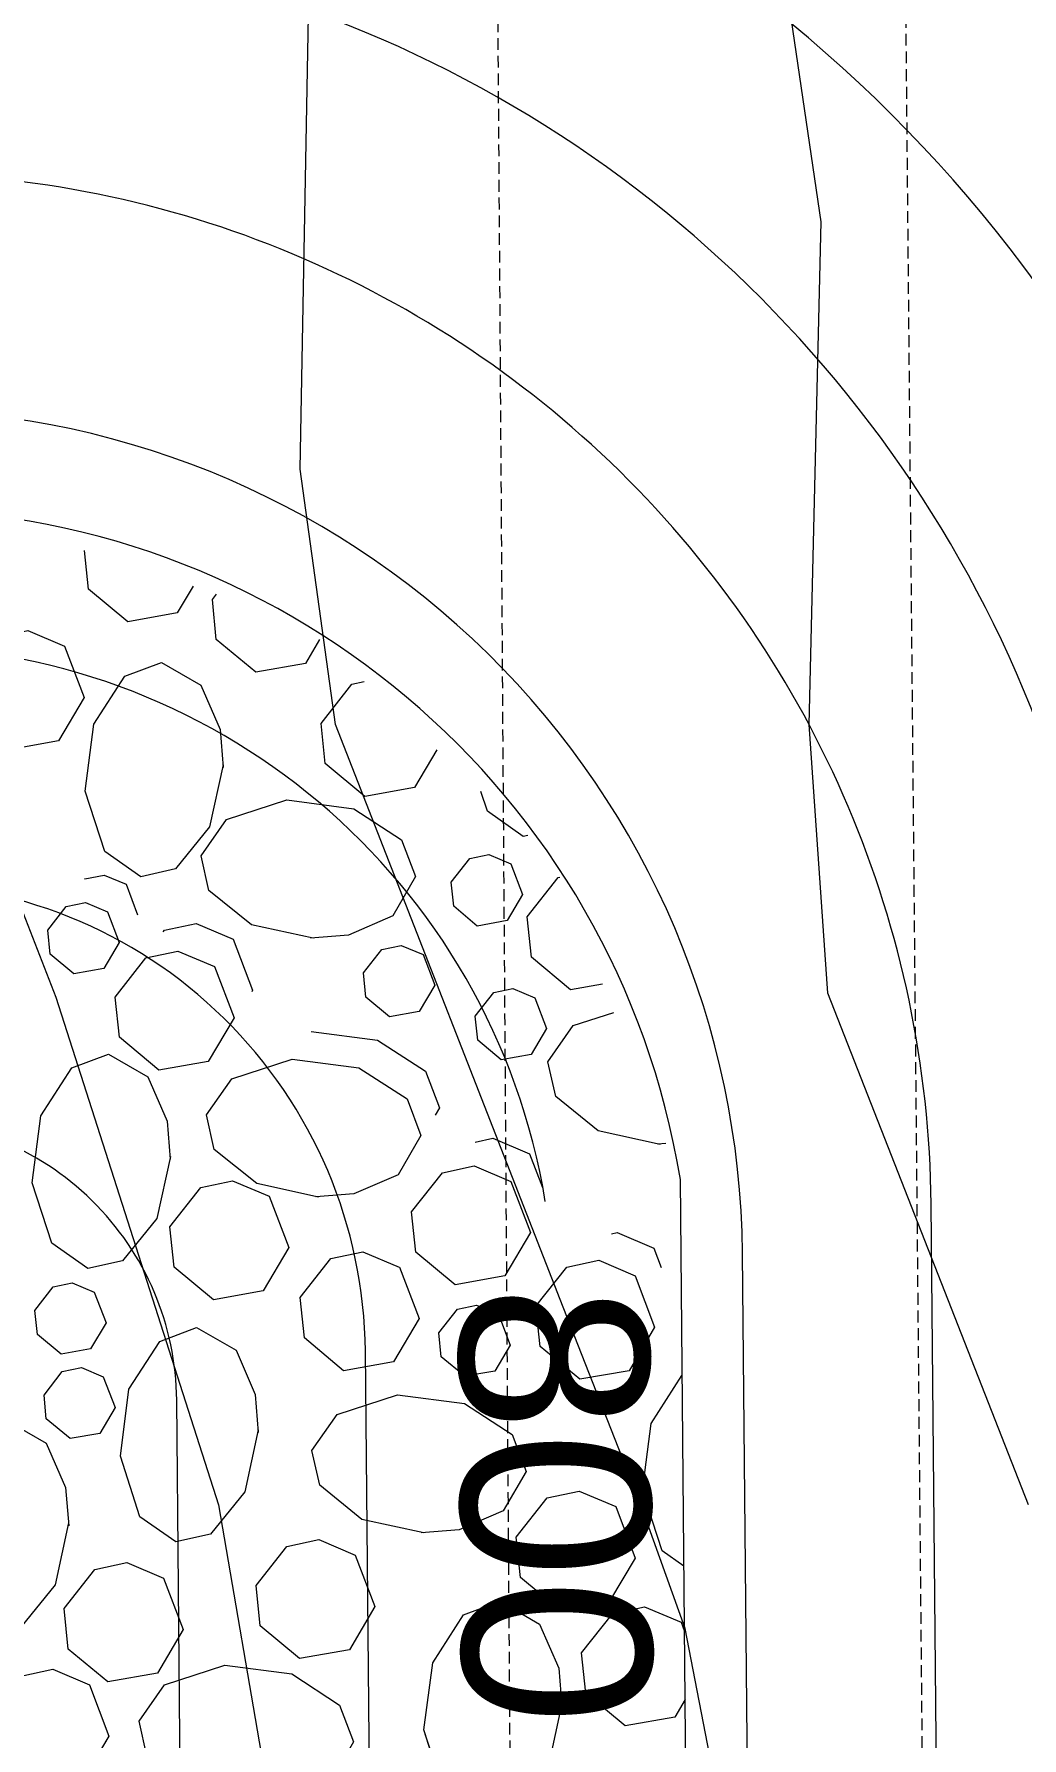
# Model space of a CAD drawing. Extents: x 2300382 to 2302077, y 6907618 to 6908927.
# Drawn here: x 2301335.3 to 2301356.21, y 6907691.57 to 6907727.6 of the extents above; entities that cross this region are included whole.
import ezdxf
from ezdxf.enums import TextEntityAlignment as Align

# ---------------------------------------------------------------- set-up
doc = ezdxf.new("R2010")
doc.units = 0
doc.header["$MEASUREMENT"] = 0
doc.linetypes.add('HIDDEN', pattern=[0.375, 0.25, -0.125])
for name, color, linetype, lineweight in [('GRAD-5', 7, 'Continuous', 0), ('GRAD-6', 7, 'Continuous', 0), ('GRAD-7', 7, 'Continuous', 0), ('LAYO-34', 7, 'Continuous', 0), ('LAYO-51', 7, 'Continuous', 0), ('LIDAR2DSHD-5', 7, 'Continuous', 0), ('LIDAR2DSHD-6', 7, 'Continuous', 0), ('STRM-42', 7, 'Continuous', 0)]:
    doc.layers.add(name, color=color, linetype=linetype, lineweight=lineweight)
doc.styles.get("Standard").update_dxf_attribs({"font": 'ARIAL.TTF'})

msp = doc.modelspace()

# ---------------------------------------------------------------- linework, layer by layer
at = {"layer": 'GRAD-5', "color": 5, "linetype": 'Continuous', "lineweight": 0}
for centre, radius, start, end in [((2301332.259, 6907705.651), 34, 0.539, 120.4568), ((2301332.306, 6907700.651), 14, 9.2812, 90.539)]:
    msp.add_arc(centre, radius, start, end, dxfattribs=at)
at = {"layer": 'GRAD-6', "color": 5, "linetype": 'Continuous', "lineweight": 0}
for p, q in [((2301354.426, 6907687.979), (2301354.286, 6907702.858)), ((2301350.426, 6907687.941), (2301350.296, 6907701.821)), ((2301342.427, 6907687.866), (2301342.315, 6907699.745)), ((2301338.427, 6907687.828), (2301338.324, 6907698.708))]:
    msp.add_line(p, q, dxfattribs=at)
for centre, radius, end in [((2301332.249, 6907706.651), 38, 69.8829), ((2301332.268, 6907704.651), 30, 117.2242), ((2301332.278, 6907703.651), 26, 109.9696), ((2301332.287, 6907702.651), 22, 90.539), ((2301332.296, 6907701.651), 18, 90.539), ((2301332.315, 6907699.651), 10, 90.539), ((2301332.325, 6907698.651), 6, 90.539)]:
    msp.add_arc(centre, radius, 0.539, end, dxfattribs=at)
at = {"layer": 'LAYO-34', "color": 5, "linetype": 'HIDDEN', "lineweight": 0}
msp.add_line((2301353.59, 6907744.853), (2301354.342, 6907664.856), dxfattribs=at)
at = {"layer": 'LAYO-51', "color": 7, "linetype": 'HIDDEN', "lineweight": 0}
msp.add_line((2301345.778, 6907633.516), (2301345.006, 6907744.772), dxfattribs=at)
at = {"layer": 'LIDAR2DSHD-5', "color": 35, "linetype": 'Continuous', "lineweight": 0}
for p, q in [((2301333.512, 6907713), (2301335.768, 6907707.232)), ((2301335.768, 6907707.232), (2301339.207, 6907696.5)), ((2301339.207, 6907696.5), (2301341.11, 6907685.39))]:
    msp.add_line(p, q, dxfattribs=at)
at = {"layer": 'LIDAR2DSHD-6', "color": 35, "linetype": 'Continuous', "lineweight": 0}
for p, q in [((2301340.937, 6907718.394), (2301341.128, 6907729)), ((2301351.958, 6907723.626), (2301351.173, 6907729)), ((2301351.705, 6907713), (2301351.958, 6907723.626)), ((2301341.681, 6907713), (2301340.937, 6907718.394)), ((2301346.5, 6907700.677), (2301341.681, 6907713)), ((2301352.099, 6907707.315), (2301351.705, 6907713)), ((2301356.348, 6907696.5), (2301352.099, 6907707.315)), ((2301348.141, 6907696.5), (2301346.5, 6907700.677)), ((2301349.079, 6907693.881), (2301348.141, 6907696.5)), ((2301351.779, 6907680), (2301349.079, 6907693.881))]:
    msp.add_line(p, q, dxfattribs=at)
at = {"layer": 'STRM-42', "color": 1, "linetype": 'Continuous', "lineweight": 0}
for p, q in [((2301339.377, 6907710.987), (2301340.656, 6907711.404)), ((2301340.656, 6907711.404), (2301342.073, 6907711.217)), ((2301338.843, 6907710.223), (2301339.377, 6907710.987)), ((2301342.073, 6907711.217), (2301343.083, 6907710.561)), ((2301343.083, 6907710.561), (2301343.379, 6907709.783)), ((2301339.004, 6907709.488), (2301338.843, 6907710.223)), ((2301344.128, 6907709.664), (2301344.523, 6907710.165)), ((2301344.523, 6907710.165), (2301344.931, 6907710.248)), ((2301344.931, 6907710.248), (2301345.39, 6907710.049)), ((2301345.39, 6907710.049), (2301345.638, 6907709.4)), ((2301337.252, 6907709.621), (2301337.496, 6907708.974)), ((2301337.252, 6907709.621), (2301337.496, 6907708.974)), ((2301343.379, 6907709.783), (2301342.896, 6907708.951)), ((2301344.185, 6907709.154), (2301344.128, 6907709.664)), ((2301345.741, 6907708.93), (2301346.392, 6907709.761)), ((2301346.392, 6907709.761), (2301346.427, 6907709.768)), ((2301335.984, 6907709.149), (2301336.392, 6907709.231)), ((2301336.392, 6907709.231), (2301336.859, 6907709.037)), ((2301339.904, 6907708.762), (2301339.004, 6907709.488)), ((2301345.638, 6907709.4), (2301345.316, 6907708.85)), ((2301335.595, 6907708.649), (2301335.984, 6907709.149)), ((2301336.859, 6907709.037), (2301337.104, 6907708.385)), ((2301342.896, 6907708.951), (2301341.955, 6907708.543)), ((2301344.684, 6907708.735), (2301344.185, 6907709.154)), ((2301345.316, 6907708.85), (2301344.684, 6907708.735)), ((2301345.827, 6907708.077), (2301345.741, 6907708.93)), ((2301335.648, 6907708.141), (2301335.595, 6907708.649)), ((2301338.034, 6907708.612), (2301338.064, 6907708.65)), ((2301338.064, 6907708.65), (2301338.737, 6907708.79)), ((2301338.737, 6907708.79), (2301339.519, 6907708.462)), ((2301339.519, 6907708.462), (2301339.929, 6907707.38)), ((2301341.213, 6907708.478), (2301339.904, 6907708.762)), ((2301341.955, 6907708.543), (2301341.152, 6907708.481)), ((2301336.146, 6907707.728), (2301335.648, 6907708.141)), ((2301337.104, 6907708.385), (2301336.779, 6907707.837)), ((2301337.671, 6907708.066), (2301338.344, 6907708.206)), ((2301338.344, 6907708.206), (2301339.126, 6907707.878)), ((2301342.272, 6907707.746), (2301342.665, 6907708.243)), ((2301342.665, 6907708.243), (2301343.071, 6907708.322)), ((2301343.071, 6907708.322), (2301343.537, 6907708.134)), ((2301343.54, 6907708.132), (2301343.788, 6907707.483)), ((2301336.779, 6907707.837), (2301336.146, 6907707.728)), ((2301337.024, 6907707.234), (2301337.671, 6907708.066)), ((2301339.126, 6907707.878), (2301339.536, 6907706.796)), ((2301342.327, 6907707.232), (2301342.272, 6907707.746)), ((2301346.656, 6907707.389), (2301345.827, 6907708.077)), ((2301339.929, 6907707.38), (2301339.912, 6907707.348)), ((2301343.788, 6907707.483), (2301343.455, 6907706.93)), ((2301345.034, 6907707.328), (2301345.438, 6907707.413)), ((2301345.438, 6907707.413), (2301345.903, 6907707.216)), ((2301347.33, 6907707.507), (2301346.656, 6907707.389)), ((2301337.109, 6907706.386), (2301337.024, 6907707.234)), ((2301342.829, 6907706.817), (2301342.327, 6907707.232)), ((2301344.641, 6907706.831), (2301345.034, 6907707.328)), ((2301345.903, 6907707.216), (2301346.151, 6907706.567)), ((2301339.536, 6907706.796), (2301338.992, 6907705.875)), ((2301343.455, 6907706.93), (2301342.829, 6907706.817)), ((2301344.695, 6907706.322), (2301344.641, 6907706.831)), ((2301346.715, 6907706.631), (2301347.57, 6907706.905)), ((2301337.942, 6907705.69), (2301337.109, 6907706.386)), ((2301341.166, 6907706.504), (2301342.573, 6907706.323)), ((2301342.573, 6907706.323), (2301343.589, 6907705.668)), ((2301345.191, 6907705.906), (2301344.695, 6907706.322)), ((2301346.151, 6907706.567), (2301345.82, 6907706.018)), ((2301346.179, 6907705.863), (2301346.715, 6907706.631)), ((2301336.103, 6907705.737), (2301336.879, 6907706.029)), ((2301336.879, 6907706.029), (2301337.711, 6907705.546)), ((2301345.82, 6907706.018), (2301345.191, 6907705.906)), ((2301335.45, 6907704.725), (2301336.103, 6907705.737)), ((2301338.992, 6907705.875), (2301337.942, 6907705.69)), ((2301339.488, 6907705.507), (2301340.764, 6907705.921)), ((2301340.764, 6907705.921), (2301342.18, 6907705.739)), ((2301342.18, 6907705.739), (2301343.196, 6907705.084)), ((2301343.589, 6907705.668), (2301343.882, 6907704.893)), ((2301346.342, 6907705.131), (2301346.179, 6907705.863)), ((2301337.711, 6907705.546), (2301338.121, 6907704.609)), ((2301338.954, 6907704.743), (2301339.488, 6907705.507)), ((2301343.196, 6907705.084), (2301343.488, 6907704.309)), ((2301343.882, 6907704.893), (2301343.791, 6907704.737)), ((2301347.242, 6907704.405), (2301346.342, 6907705.131)), ((2301335.266, 6907703.305), (2301335.45, 6907704.725)), ((2301338.121, 6907704.609), (2301338.185, 6907703.809)), ((2301339.117, 6907704.011), (2301338.954, 6907704.743)), ((2301343.488, 6907704.309), (2301343.009, 6907703.474)), ((2301344.637, 6907704.167), (2301345.01, 6907704.249)), ((2301345.01, 6907704.249), (2301345.786, 6907703.919)), ((2301348.554, 6907704.119), (2301347.242, 6907704.405)), ((2301348.676, 6907704.137), (2301348.493, 6907704.122)), ((2301348.676, 6907704.137), (2301348.493, 6907704.122)), ((2301338.189, 6907703.865), (2301337.9, 6907702.555)), ((2301340.016, 6907703.291), (2301339.117, 6907704.011)), ((2301345.786, 6907703.919), (2301346.061, 6907703.209)), ((2301345.786, 6907703.919), (2301346.061, 6907703.209)), ((2301343.009, 6907703.474), (2301342.073, 6907703.073)), ((2301343.294, 6907702.694), (2301343.945, 6907703.519)), ((2301343.945, 6907703.519), (2301344.617, 6907703.665)), ((2301344.617, 6907703.665), (2301345.393, 6907703.335)), ((2301335.682, 6907702.032), (2301335.266, 6907703.305)), ((2301338.177, 6907702.378), (2301338.833, 6907703.209)), ((2301338.833, 6907703.209), (2301339.503, 6907703.346)), ((2301339.503, 6907703.346), (2301340.279, 6907703.022)), ((2301341.32, 6907703.001), (2301340.016, 6907703.291)), ((2301342.073, 6907703.073), (2301341.267, 6907703.008)), ((2301345.393, 6907703.335), (2301345.809, 6907702.255)), ((2301349.126, 6907687.852), (2301348.98, 6907703.376)), ((2301349.126, 6907687.852), (2301348.98, 6907703.376)), ((2301340.279, 6907703.022), (2301340.692, 6907701.938)), ((2301337.9, 6907702.555), (2301337.176, 6907701.658)), ((2301338.268, 6907701.526), (2301338.177, 6907702.378)), ((2301343.38, 6907701.841), (2301343.294, 6907702.694)), ((2301336.441, 6907701.497), (2301335.682, 6907702.032)), ((2301345.809, 6907702.255), (2301345.264, 6907701.339)), ((2301337.176, 6907701.658), (2301336.441, 6907701.497)), ((2301340.692, 6907701.938), (2301340.151, 6907701.02)), ((2301340.933, 6907700.879), (2301341.587, 6907701.707)), ((2301341.587, 6907701.707), (2301342.262, 6907701.85)), ((2301342.262, 6907701.85), (2301343.033, 6907701.52)), ((2301344.212, 6907701.15), (2301343.38, 6907701.841)), ((2301346.577, 6907701.526), (2301347.252, 6907701.669)), ((2301347.252, 6907701.669), (2301348.025, 6907701.342)), ((2301348.418, 6907701.926), (2301348.572, 6907701.518)), ((2301348.418, 6907701.926), (2301348.572, 6907701.518)), ((2301339.098, 6907700.832), (2301338.268, 6907701.526)), ((2301343.035, 6907701.523), (2301343.452, 6907700.437)), ((2301345.264, 6907701.339), (2301344.212, 6907701.15)), ((2301345.923, 6907700.698), (2301346.577, 6907701.526)), ((2301348.025, 6907701.342), (2301348.436, 6907700.255)), ((2301335.321, 6907700.607), (2301335.71, 6907701.107)), ((2301335.71, 6907701.107), (2301336.114, 6907701.191)), ((2301336.114, 6907701.191), (2301336.576, 6907700.996)), ((2301336.576, 6907700.996), (2301336.83, 6907700.348)), ((2301340.151, 6907701.02), (2301339.098, 6907700.832)), ((2301335.374, 6907700.099), (2301335.321, 6907700.607)), ((2301341.025, 6907700.026), (2301340.933, 6907700.879)), ((2301343.868, 6907700.138), (2301344.261, 6907700.635)), ((2301344.261, 6907700.635), (2301344.667, 6907700.723)), ((2301344.667, 6907700.723), (2301345.13, 6907700.523)), ((2301346.012, 6907699.842), (2301345.923, 6907700.698)), ((2301336.83, 6907700.348), (2301336.5, 6907699.794)), ((2301337.967, 6907699.954), (2301338.745, 6907700.25)), ((2301338.745, 6907700.25), (2301339.58, 6907699.765)), ((2301343.452, 6907700.437), (2301342.908, 6907699.521)), ((2301345.132, 6907700.526), (2301345.378, 6907699.874)), ((2301348.436, 6907700.255), (2301347.898, 6907699.334)), ((2301335.876, 6907699.684), (2301335.374, 6907700.099)), ((2301337.311, 6907698.944), (2301337.967, 6907699.954)), ((2301341.855, 6907699.333), (2301341.025, 6907700.026)), ((2301343.921, 6907699.63), (2301343.868, 6907700.138)), ((2301345.378, 6907699.874), (2301345.056, 6907699.324)), ((2301346.85, 6907699.153), (2301346.012, 6907699.842)), ((2301336.5, 6907699.794), (2301335.876, 6907699.684)), ((2301339.58, 6907699.765), (2301339.982, 6907698.829)), ((2301342.908, 6907699.521), (2301341.855, 6907699.333)), ((2301344.423, 6907699.215), (2301343.921, 6907699.63)), ((2301335.515, 6907698.818), (2301335.901, 6907699.32)), ((2301335.901, 6907699.32), (2301336.305, 6907699.404)), ((2301336.305, 6907699.404), (2301336.77, 6907699.207)), ((2301336.77, 6907699.207), (2301337.018, 6907698.558)), ((2301345.056, 6907699.324), (2301344.423, 6907699.215)), ((2301347.898, 6907699.334), (2301346.85, 6907699.153)), ((2301335.561, 6907698.314), (2301335.515, 6907698.818)), ((2301337.133, 6907697.526), (2301337.311, 6907698.944)), ((2301339.982, 6907698.829), (2301340.046, 6907698.028)), ((2301341.721, 6907698.41), (2301342.994, 6907698.826)), ((2301342.994, 6907698.826), (2301344.414, 6907698.642)), ((2301337.018, 6907698.558), (2301336.696, 6907698.008)), ((2301341.185, 6907697.643), (2301341.721, 6907698.41)), ((2301344.414, 6907698.642), (2301345.421, 6907697.983)), ((2301334.729, 6907698.281), (2301335.561, 6907697.798)), ((2301336.066, 6907697.897), (2301335.561, 6907698.314)), ((2301340.044, 6907698.083), (2301339.761, 6907696.774)), ((2301335.561, 6907697.798), (2301335.972, 6907696.861)), ((2301336.696, 6907698.008), (2301336.066, 6907697.897)), ((2301345.421, 6907697.983), (2301345.717, 6907697.205)), ((2301337.544, 6907696.246), (2301337.133, 6907697.526)), ((2301341.348, 6907696.911), (2301341.185, 6907697.643)), ((2301345.717, 6907697.205), (2301345.234, 6907696.373)), ((2301335.972, 6907696.861), (2301336.037, 6907696.055)), ((2301339.761, 6907696.774), (2301339.04, 6907695.875)), ((2301342.241, 6907696.189), (2301341.348, 6907696.911)), ((2301345.508, 6907695.813), (2301346.164, 6907696.644)), ((2301346.164, 6907696.644), (2301346.839, 6907696.787)), ((2301346.839, 6907696.787), (2301347.612, 6907696.46)), ((2301338.305, 6907695.714), (2301337.544, 6907696.246)), ((2301345.234, 6907696.373), (2301344.298, 6907695.971)), ((2301347.612, 6907696.46), (2301348.027, 6907695.371)), ((2301336.036, 6907696.118), (2301335.748, 6907694.803)), ((2301339.04, 6907695.875), (2301338.305, 6907695.714)), ((2301343.554, 6907695.904), (2301342.241, 6907696.189)), ((2301344.298, 6907695.971), (2301343.496, 6907695.904)), ((2301340.002, 6907694.789), (2301340.652, 6907695.619)), ((2301340.652, 6907695.619), (2301341.327, 6907695.763)), ((2301341.327, 6907695.763), (2301342.1, 6907695.435)), ((2301345.596, 6907694.962), (2301345.508, 6907695.813)), ((2301335.941, 6907694.302), (2301336.592, 6907695.132)), ((2301336.592, 6907695.132), (2301337.267, 6907695.275)), ((2301337.267, 6907695.275), (2301338.04, 6907694.948)), ((2301342.1, 6907695.435), (2301342.517, 6907694.35)), ((2301348.027, 6907695.371), (2301347.479, 6907694.457)), ((2301335.748, 6907694.803), (2301335.027, 6907693.91)), ((2301338.04, 6907694.948), (2301338.457, 6907693.862)), ((2301340.088, 6907693.936), (2301340.002, 6907694.789)), ((2301346.428, 6907694.272), (2301345.596, 6907694.962)), ((2301344.391, 6907694.168), (2301345.17, 6907694.458)), ((2301345.17, 6907694.458), (2301346.002, 6907693.975)), ((2301347.479, 6907694.457), (2301346.428, 6907694.272)), ((2301336.027, 6907693.448), (2301335.941, 6907694.302)), ((2301342.517, 6907694.35), (2301341.976, 6907693.431)), ((2301343.739, 6907693.156), (2301344.391, 6907694.168)), ((2301346.89, 6907693.368), (2301347.544, 6907694.196)), ((2301347.544, 6907694.196), (2301348.219, 6907694.339)), ((2301348.219, 6907694.339), (2301348.994, 6907694.015)), ((2301338.457, 6907693.862), (2301337.913, 6907692.94)), ((2301340.92, 6907693.245), (2301340.088, 6907693.936)), ((2301346.002, 6907693.975), (2301346.41, 6907693.041)), ((2301348.994, 6907694.015), (2301349.07, 6907693.816)), ((2301348.994, 6907694.015), (2301349.07, 6907693.816)), ((2301336.863, 6907692.755), (2301336.027, 6907693.448)), ((2301341.976, 6907693.431), (2301340.92, 6907693.245)), ((2301346.982, 6907692.515), (2301346.89, 6907693.368)), ((2301335.026, 6907692.878), (2301335.701, 6907693.021)), ((2301335.701, 6907693.021), (2301336.478, 6907692.692)), ((2301338.063, 6907692.69), (2301339.342, 6907693.107)), ((2301339.342, 6907693.107), (2301340.761, 6907692.923)), ((2301343.555, 6907691.737), (2301343.739, 6907693.156)), ((2301346.41, 6907693.041), (2301346.474, 6907692.24)), ((2301336.478, 6907692.692), (2301336.889, 6907691.605)), ((2301337.913, 6907692.94), (2301336.863, 6907692.755)), ((2301337.529, 6907691.926), (2301338.063, 6907692.69)), ((2301340.761, 6907692.923), (2301341.769, 6907692.264)), ((2301341.769, 6907692.264), (2301342.065, 6907691.486)), ((2301346.474, 6907692.298), (2301346.188, 6907690.986)), ((2301347.814, 6907691.825), (2301346.982, 6907692.515)), ((2301349.083, 6907692.381), (2301348.865, 6907692.01)), ((2301337.69, 6907691.191), (2301337.529, 6907691.926)), ((2301348.865, 6907692.01), (2301347.814, 6907691.825)), ((2301336.889, 6907691.605), (2301336.341, 6907690.691)), ((2301343.966, 6907690.457), (2301343.555, 6907691.737))]:
    msp.add_line(p, q, dxfattribs=at)
for points in [[(2301338.674, 6907715.92), (2301338.336, 6907715.357), (2301337.287, 6907715.167), (2301336.455, 6907715.857), (2301336.372, 6907716.679)], [(2301338.674, 6907715.92), (2301338.336, 6907715.357), (2301337.287, 6907715.167), (2301336.455, 6907715.857), (2301336.372, 6907716.679)], [(2301341.347, 6907714.792), (2301341.046, 6907714.29), (2301339.996, 6907714.105), (2301339.161, 6907714.792), (2301339.079, 6907715.644), (2301339.167, 6907715.757)], [(2301341.347, 6907714.792), (2301341.046, 6907714.29), (2301339.996, 6907714.105), (2301339.161, 6907714.792), (2301339.079, 6907715.644), (2301339.167, 6907715.757)], [(2301335.947, 6907714.652), (2301336.362, 6907713.571), (2301335.819, 6907712.65), (2301334.769, 6907712.465), (2301333.933, 6907713.157), (2301333.85, 6907714.009), (2301334.501, 6907714.839), (2301335.173, 6907714.985), (2301335.947, 6907714.652)], [(2301335.947, 6907714.652), (2301336.362, 6907713.571), (2301335.819, 6907712.65), (2301334.769, 6907712.465), (2301333.933, 6907713.157), (2301333.85, 6907714.009), (2301334.501, 6907714.839), (2301335.173, 6907714.985), (2301335.947, 6907714.652)], [(2301339.309, 6907712.147), (2301339.02, 6907710.837), (2301338.299, 6907709.944), (2301337.561, 6907709.779), (2301336.8, 6907710.311), (2301336.383, 6907711.59), (2301336.571, 6907713.007), (2301337.223, 6907714.019), (2301337.999, 6907714.312), (2301338.833, 6907713.832), (2301339.242, 6907712.892), (2301339.306, 6907712.091)], [(2301339.309, 6907712.147), (2301339.02, 6907710.837), (2301338.299, 6907709.944), (2301337.561, 6907709.779), (2301336.8, 6907710.311), (2301336.383, 6907711.59), (2301336.571, 6907713.007), (2301337.223, 6907714.019), (2301337.999, 6907714.312), (2301338.833, 6907713.832), (2301339.242, 6907712.892), (2301339.306, 6907712.091)], [(2301343.824, 6907712.463), (2301343.352, 6907711.663), (2301342.302, 6907711.478), (2301341.466, 6907712.17), (2301341.383, 6907713.022), (2301342.031, 6907713.854), (2301342.288, 6907713.908)], [(2301343.824, 6907712.463), (2301343.352, 6907711.663), (2301342.302, 6907711.478), (2301341.466, 6907712.17), (2301341.383, 6907713.022), (2301342.031, 6907713.854), (2301342.288, 6907713.908)], [(2301341.213, 6907708.478), (2301339.904, 6907708.762), (2301339.004, 6907709.488), (2301338.843, 6907710.223), (2301339.377, 6907710.987), (2301340.656, 6907711.404), (2301342.073, 6907711.217), (2301343.083, 6907710.561), (2301343.379, 6907709.783), (2301342.896, 6907708.951), (2301341.955, 6907708.543), (2301341.152, 6907708.481)], [(2301345.75, 6907710.652), (2301345.657, 6907710.632), (2301344.896, 6907711.163), (2301344.759, 6907711.583)], [(2301345.75, 6907710.652), (2301345.657, 6907710.632), (2301344.896, 6907711.163), (2301344.759, 6907711.583)], [(2301345.39, 6907710.049), (2301345.638, 6907709.4), (2301345.316, 6907708.85), (2301344.684, 6907708.735), (2301344.185, 6907709.154), (2301344.128, 6907709.664), (2301344.523, 6907710.165), (2301344.931, 6907710.248), (2301345.39, 6907710.049)], [(2301336.375, 6907709.729), (2301336.377, 6907709.733), (2301336.785, 6907709.815), (2301337.252, 6907709.621)], [(2301336.375, 6907709.729), (2301336.377, 6907709.733), (2301336.785, 6907709.815), (2301337.252, 6907709.621)], [(2301347.33, 6907707.507), (2301346.656, 6907707.389), (2301345.827, 6907708.077), (2301345.741, 6907708.93), (2301346.392, 6907709.761), (2301346.427, 6907709.768)], [(2301336.859, 6907709.037), (2301337.104, 6907708.385), (2301336.779, 6907707.837), (2301336.146, 6907707.728), (2301335.648, 6907708.141), (2301335.595, 6907708.649), (2301335.984, 6907709.149), (2301336.392, 6907709.231), (2301336.859, 6907709.037)], [(2301338.034, 6907708.612), (2301338.064, 6907708.65), (2301338.737, 6907708.79), (2301339.519, 6907708.462)], [(2301339.519, 6907708.462), (2301339.929, 6907707.38), (2301339.912, 6907707.348)], [(2301339.126, 6907707.878), (2301339.536, 6907706.796), (2301338.992, 6907705.875), (2301337.942, 6907705.69), (2301337.109, 6907706.386), (2301337.024, 6907707.234), (2301337.671, 6907708.066), (2301338.344, 6907708.206), (2301339.126, 6907707.878)], [(2301343.54, 6907708.132), (2301343.788, 6907707.483), (2301343.455, 6907706.93), (2301342.829, 6907706.817), (2301342.327, 6907707.232), (2301342.272, 6907707.746), (2301342.665, 6907708.243), (2301343.071, 6907708.322), (2301343.537, 6907708.134)], [(2301345.903, 6907707.216), (2301346.151, 6907706.567), (2301345.82, 6907706.018), (2301345.191, 6907705.906), (2301344.695, 6907706.322), (2301344.641, 6907706.831), (2301345.034, 6907707.328), (2301345.438, 6907707.413), (2301345.903, 6907707.216)], [(2301348.554, 6907704.119), (2301347.242, 6907704.405), (2301346.342, 6907705.131), (2301346.179, 6907705.863), (2301346.715, 6907706.631), (2301347.57, 6907706.905)], [(2301341.166, 6907706.504), (2301342.573, 6907706.323), (2301343.589, 6907705.668), (2301343.882, 6907704.893), (2301343.791, 6907704.737)], [(2301338.189, 6907703.865), (2301337.9, 6907702.555), (2301337.176, 6907701.658), (2301336.441, 6907701.497), (2301335.682, 6907702.032), (2301335.266, 6907703.305), (2301335.45, 6907704.725), (2301336.103, 6907705.737), (2301336.879, 6907706.029), (2301337.711, 6907705.546), (2301338.121, 6907704.609), (2301338.185, 6907703.809)], [(2301341.32, 6907703.001), (2301340.016, 6907703.291), (2301339.117, 6907704.011), (2301338.954, 6907704.743), (2301339.488, 6907705.507), (2301340.764, 6907705.921), (2301342.18, 6907705.739), (2301343.196, 6907705.084), (2301343.488, 6907704.309), (2301343.009, 6907703.474), (2301342.073, 6907703.073), (2301341.267, 6907703.008)], [(2301344.637, 6907704.167), (2301345.01, 6907704.249), (2301345.786, 6907703.919)], [(2301345.393, 6907703.335), (2301345.809, 6907702.255), (2301345.264, 6907701.339), (2301344.212, 6907701.15), (2301343.38, 6907701.841), (2301343.294, 6907702.694), (2301343.945, 6907703.519), (2301344.617, 6907703.665), (2301345.393, 6907703.335)], [(2301340.279, 6907703.022), (2301340.692, 6907701.938), (2301340.151, 6907701.02), (2301339.098, 6907700.832), (2301338.268, 6907701.526), (2301338.177, 6907702.378), (2301338.833, 6907703.209), (2301339.503, 6907703.346), (2301340.279, 6907703.022)], [(2301347.521, 6907702.226), (2301347.645, 6907702.253), (2301348.418, 6907701.926)], [(2301347.521, 6907702.226), (2301347.645, 6907702.253), (2301348.418, 6907701.926)], [(2301343.035, 6907701.523), (2301343.452, 6907700.437), (2301342.908, 6907699.521), (2301341.855, 6907699.333), (2301341.025, 6907700.026), (2301340.933, 6907700.879), (2301341.587, 6907701.707), (2301342.262, 6907701.85), (2301343.033, 6907701.52)], [(2301348.025, 6907701.342), (2301348.436, 6907700.255), (2301347.898, 6907699.334), (2301346.85, 6907699.153), (2301346.012, 6907699.842), (2301345.923, 6907700.698), (2301346.577, 6907701.526), (2301347.252, 6907701.669), (2301348.025, 6907701.342)], [(2301336.576, 6907700.996), (2301336.83, 6907700.348), (2301336.5, 6907699.794), (2301335.876, 6907699.684), (2301335.374, 6907700.099), (2301335.321, 6907700.607), (2301335.71, 6907701.107), (2301336.114, 6907701.191), (2301336.576, 6907700.996)], [(2301345.132, 6907700.526), (2301345.378, 6907699.874), (2301345.056, 6907699.324), (2301344.423, 6907699.215), (2301343.921, 6907699.63), (2301343.868, 6907700.138), (2301344.261, 6907700.635), (2301344.667, 6907700.723), (2301345.13, 6907700.523)], [(2301340.044, 6907698.083), (2301339.761, 6907696.774), (2301339.04, 6907695.875), (2301338.305, 6907695.714), (2301337.544, 6907696.246), (2301337.133, 6907697.526), (2301337.311, 6907698.944), (2301337.967, 6907699.954), (2301338.745, 6907700.25), (2301339.58, 6907699.765), (2301339.982, 6907698.829), (2301340.046, 6907698.028)], [(2301336.77, 6907699.207), (2301337.018, 6907698.558), (2301336.696, 6907698.008), (2301336.066, 6907697.897), (2301335.561, 6907698.314), (2301335.515, 6907698.818), (2301335.901, 6907699.32), (2301336.305, 6907699.404), (2301336.77, 6907699.207)], [(2301349.057, 6907695.2), (2301348.595, 6907695.528), (2301348.179, 6907696.801), (2301348.363, 6907698.22), (2301349.014, 6907699.229), (2301349.019, 6907699.231)], [(2301349.057, 6907695.2), (2301348.595, 6907695.528), (2301348.179, 6907696.801), (2301348.363, 6907698.22), (2301349.014, 6907699.229), (2301349.019, 6907699.231)], [(2301343.554, 6907695.904), (2301342.241, 6907696.189), (2301341.348, 6907696.911), (2301341.185, 6907697.643), (2301341.721, 6907698.41), (2301342.994, 6907698.826), (2301344.414, 6907698.642), (2301345.421, 6907697.983), (2301345.717, 6907697.205), (2301345.234, 6907696.373), (2301344.298, 6907695.971), (2301343.496, 6907695.904)], [(2301336.036, 6907696.118), (2301335.748, 6907694.803), (2301335.027, 6907693.91), (2301334.291, 6907693.749), (2301333.53, 6907694.28), (2301333.114, 6907695.559), (2301333.299, 6907696.973), (2301333.953, 6907697.988), (2301334.729, 6907698.281), (2301335.561, 6907697.798), (2301335.972, 6907696.861), (2301336.037, 6907696.055)], [(2301347.612, 6907696.46), (2301348.027, 6907695.371), (2301347.479, 6907694.457), (2301346.428, 6907694.272), (2301345.596, 6907694.962), (2301345.508, 6907695.813), (2301346.164, 6907696.644), (2301346.839, 6907696.787), (2301347.612, 6907696.46)], [(2301342.1, 6907695.435), (2301342.517, 6907694.35), (2301341.976, 6907693.431), (2301340.92, 6907693.245), (2301340.088, 6907693.936), (2301340.002, 6907694.789), (2301340.652, 6907695.619), (2301341.327, 6907695.763), (2301342.1, 6907695.435)], [(2301338.04, 6907694.948), (2301338.457, 6907693.862), (2301337.913, 6907692.94), (2301336.863, 6907692.755), (2301336.027, 6907693.448), (2301335.941, 6907694.302), (2301336.592, 6907695.132), (2301337.267, 6907695.275), (2301338.04, 6907694.948)], [(2301346.474, 6907692.298), (2301346.188, 6907690.986), (2301345.467, 6907690.093), (2301344.729, 6907689.929), (2301343.966, 6907690.457), (2301343.555, 6907691.737), (2301343.739, 6907693.156), (2301344.391, 6907694.168), (2301345.17, 6907694.458), (2301346.002, 6907693.975), (2301346.41, 6907693.041), (2301346.474, 6907692.24)], [(2301349.083, 6907692.381), (2301348.865, 6907692.01), (2301347.814, 6907691.825), (2301346.982, 6907692.515), (2301346.89, 6907693.368), (2301347.544, 6907694.196), (2301348.219, 6907694.339), (2301348.994, 6907694.015)], [(2301336.478, 6907692.692), (2301336.889, 6907691.605), (2301336.341, 6907690.691), (2301335.291, 6907690.506), (2301334.462, 6907691.194), (2301334.376, 6907692.048), (2301335.026, 6907692.878), (2301335.701, 6907693.021), (2301336.478, 6907692.692)], [(2301339.901, 6907690.184), (2301338.589, 6907690.47), (2301337.69, 6907691.191), (2301337.529, 6907691.926), (2301338.063, 6907692.69), (2301339.342, 6907693.107), (2301340.761, 6907692.923), (2301341.769, 6907692.264), (2301342.065, 6907691.486), (2301341.582, 6907690.654), (2301340.646, 6907690.252), (2301339.84, 6907690.187)]]:
    msp.add_lwpolyline(points, dxfattribs=at)
msp.add_arc((2301332.306, 6907700.651), 16.895, 9.2812, 90.539, dxfattribs=at)
msp.add_arc((2301332.306, 6907700.651), 16.895, 9.2812, 90.539, dxfattribs=at)

# ---------------------------------------------------------------- texts
at = {"layer": 'GRAD-7', "color": 5, "linetype": 'Continuous', "lineweight": 0}
msp.add_text('800', height=4, rotation=270.539, dxfattribs=at).set_placement((2301346.341, 6907696.495), align=Align.MIDDLE)

doc.saveas('drawing.dxf')
